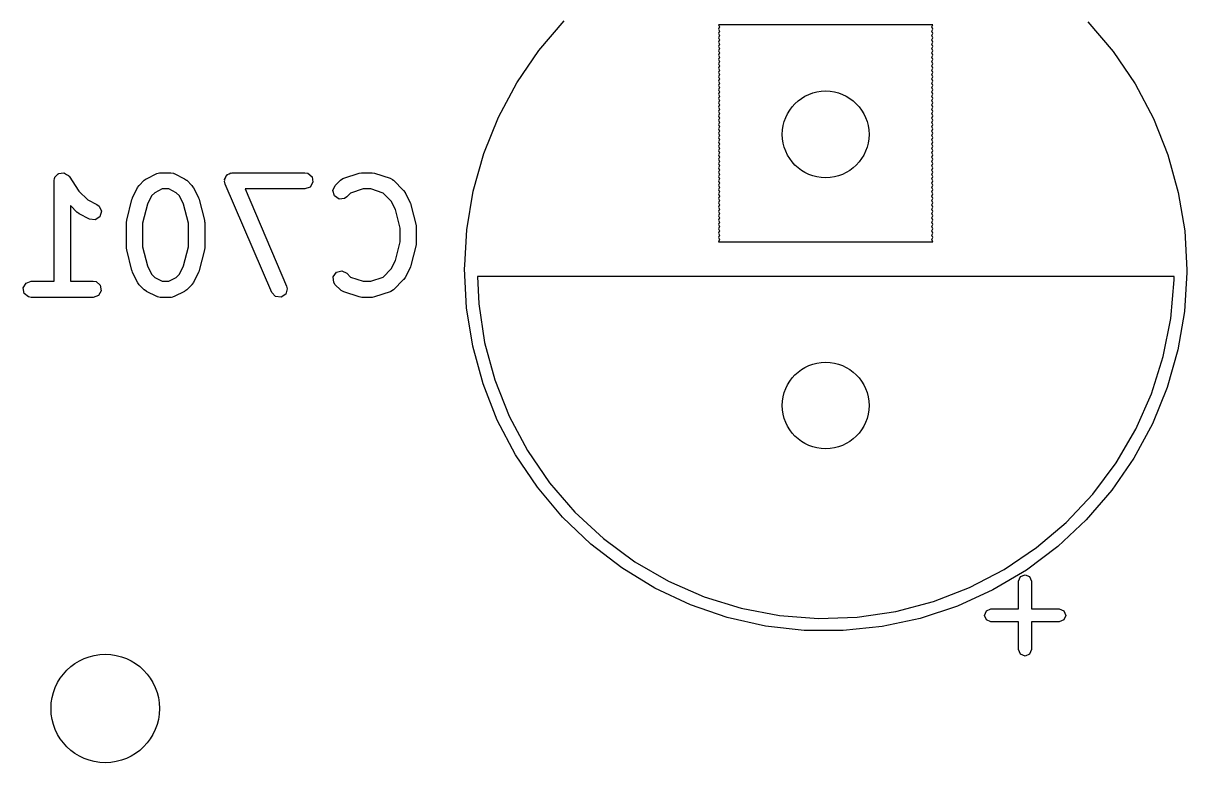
# Model space of a CAD drawing. Extents: x 123.3 to 169.7, y -142.3 to -47.
# Drawn here: x 134.84 to 145.57, y -61.97 to -55.15 of the extents above; entities that cross this region are included whole.
import ezdxf

# ---------------------------------------------------------------- set-up
doc = ezdxf.new("R2010")
doc.units = 0
doc.layers.add('BLACK', color=7, linetype='CONTINUOUS')

msp = doc.modelspace()

# ---------------------------------------------------------------- linework, layer by layer
at = {"layer": 'BLACK', "linetype": 'CONTINUOUS'}
for p, q in [((139.595, -55.4014), (139.829, -55.1276)), ((144.659, -55.136), (144.892, -55.4107)), ((141.252, -55.163), (141.26, -55.183)), ((143.228, -55.163), (141.252, -55.163)), ((141.26, -55.183), (141.252, -55.203)), ((141.252, -55.203), (141.26, -55.223)), ((141.26, -55.223), (141.252, -55.243)), ((141.252, -55.243), (141.26, -55.263)), ((143.22, -55.183), (143.228, -55.163)), ((143.228, -55.203), (143.22, -55.183)), ((143.22, -55.223), (143.228, -55.203)), ((143.228, -55.243), (143.22, -55.223)), ((143.22, -55.263), (143.228, -55.243)), ((141.26, -55.263), (141.252, -55.283)), ((141.252, -55.283), (141.26, -55.303)), ((141.26, -55.303), (141.252, -55.323)), ((141.252, -55.323), (141.26, -55.343)), ((141.26, -55.343), (141.252, -55.363)), ((141.252, -55.363), (141.26, -55.383)), ((143.228, -55.283), (143.22, -55.263)), ((143.22, -55.303), (143.228, -55.283)), ((143.228, -55.323), (143.22, -55.303)), ((143.22, -55.343), (143.228, -55.323)), ((143.228, -55.363), (143.22, -55.343)), ((143.22, -55.383), (143.228, -55.363)), ((139.392, -55.699), (139.595, -55.4014)), ((141.26, -55.383), (141.252, -55.403)), ((141.252, -55.403), (141.26, -55.423)), ((141.26, -55.423), (141.252, -55.443)), ((141.252, -55.443), (141.26, -55.463)), ((141.26, -55.463), (141.252, -55.483)), ((143.228, -55.403), (143.22, -55.383)), ((143.22, -55.423), (143.228, -55.403)), ((143.228, -55.443), (143.22, -55.423)), ((143.22, -55.463), (143.228, -55.443)), ((143.228, -55.483), (143.22, -55.463)), ((144.892, -55.4107), (145.094, -55.7089)), ((141.252, -55.483), (141.26, -55.503)), ((141.26, -55.503), (141.252, -55.523)), ((141.252, -55.523), (141.26, -55.543)), ((141.26, -55.543), (141.252, -55.563)), ((141.252, -55.563), (141.26, -55.583)), ((143.22, -55.503), (143.228, -55.483)), ((143.228, -55.523), (143.22, -55.503)), ((143.22, -55.543), (143.228, -55.523)), ((143.228, -55.563), (143.22, -55.543)), ((143.22, -55.583), (143.228, -55.563)), ((141.26, -55.583), (141.252, -55.603)), ((141.252, -55.603), (141.26, -55.623)), ((141.26, -55.623), (141.252, -55.643)), ((141.252, -55.643), (141.26, -55.663)), ((141.26, -55.663), (141.252, -55.683)), ((141.252, -55.683), (141.26, -55.703)), ((143.228, -55.603), (143.22, -55.583)), ((143.22, -55.623), (143.228, -55.603)), ((143.228, -55.643), (143.22, -55.623)), ((143.22, -55.663), (143.228, -55.643)), ((143.228, -55.683), (143.22, -55.663)), ((143.22, -55.703), (143.228, -55.683)), ((139.222, -56.0167), (139.392, -55.699)), ((141.26, -55.703), (141.252, -55.723)), ((141.252, -55.723), (141.26, -55.743)), ((141.26, -55.743), (141.252, -55.763)), ((141.252, -55.763), (141.26, -55.783)), ((141.26, -55.783), (141.252, -55.803)), ((143.228, -55.723), (143.22, -55.703)), ((143.22, -55.743), (143.228, -55.723)), ((143.228, -55.763), (143.22, -55.743)), ((143.22, -55.783), (143.228, -55.763)), ((143.228, -55.803), (143.22, -55.783)), ((145.094, -55.7089), (145.263, -56.0272)), ((141.252, -55.803), (141.26, -55.823)), ((141.26, -55.823), (141.252, -55.843)), ((141.252, -55.843), (141.26, -55.863)), ((141.26, -55.863), (141.252, -55.883)), ((141.252, -55.883), (141.26, -55.903)), ((141.26, -55.903), (141.252, -55.923)), ((143.22, -55.823), (143.228, -55.803)), ((143.228, -55.843), (143.22, -55.823)), ((143.22, -55.863), (143.228, -55.843)), ((143.228, -55.883), (143.22, -55.863)), ((143.22, -55.903), (143.228, -55.883)), ((143.228, -55.923), (143.22, -55.903)), ((141.252, -55.923), (141.26, -55.943)), ((141.26, -55.943), (141.252, -55.963)), ((141.252, -55.963), (141.26, -55.983)), ((141.26, -55.983), (141.252, -56.003)), ((141.252, -56.003), (141.26, -56.023)), ((143.22, -55.943), (143.228, -55.923)), ((143.228, -55.963), (143.22, -55.943)), ((143.22, -55.983), (143.228, -55.963)), ((143.228, -56.003), (143.22, -55.983)), ((143.22, -56.023), (143.228, -56.003)), ((139.088, -56.3509), (139.222, -56.0167)), ((141.26, -56.023), (141.252, -56.043)), ((141.252, -56.043), (141.26, -56.063)), ((141.26, -56.063), (141.252, -56.083)), ((141.252, -56.083), (141.26, -56.103)), ((141.26, -56.103), (141.252, -56.123)), ((143.228, -56.043), (143.22, -56.023)), ((143.22, -56.063), (143.228, -56.043)), ((143.228, -56.083), (143.22, -56.063)), ((143.22, -56.103), (143.228, -56.083)), ((143.228, -56.123), (143.22, -56.103)), ((145.263, -56.0272), (145.396, -56.3619)), ((141.252, -56.123), (141.26, -56.143)), ((141.26, -56.143), (141.252, -56.163)), ((141.252, -56.163), (141.26, -56.183)), ((141.26, -56.183), (141.252, -56.203)), ((141.252, -56.203), (141.26, -56.223)), ((141.26, -56.223), (141.252, -56.243)), ((143.22, -56.143), (143.228, -56.123)), ((143.228, -56.163), (143.22, -56.143)), ((143.22, -56.183), (143.228, -56.163)), ((143.228, -56.203), (143.22, -56.183)), ((143.22, -56.223), (143.228, -56.203)), ((143.228, -56.243), (143.22, -56.223)), ((141.252, -56.243), (141.26, -56.263)), ((141.26, -56.263), (141.252, -56.283)), ((141.252, -56.283), (141.26, -56.303)), ((141.26, -56.303), (141.252, -56.323)), ((141.252, -56.323), (141.26, -56.343)), ((143.22, -56.263), (143.228, -56.243)), ((143.228, -56.283), (143.22, -56.263)), ((143.22, -56.303), (143.228, -56.283)), ((143.228, -56.323), (143.22, -56.303)), ((143.22, -56.343), (143.228, -56.323)), ((138.99, -56.6976), (139.088, -56.3509)), ((141.26, -56.343), (141.252, -56.363)), ((141.252, -56.363), (141.26, -56.383)), ((141.26, -56.383), (141.252, -56.403)), ((141.252, -56.403), (141.26, -56.423)), ((141.26, -56.423), (141.252, -56.443)), ((143.228, -56.363), (143.22, -56.343)), ((143.22, -56.383), (143.228, -56.363)), ((143.228, -56.403), (143.22, -56.383)), ((143.22, -56.423), (143.228, -56.403)), ((143.228, -56.443), (143.22, -56.423)), ((145.396, -56.3619), (145.492, -56.7089)), ((135.148, -56.5541), (135.162, -56.5374)), ((135.162, -56.5374), (135.166, -56.5367)), ((135.166, -56.5367), (135.169, -56.5337)), ((135.169, -56.5337), (135.191, -56.5323)), ((135.191, -56.5323), (135.213, -56.5285)), ((135.213, -56.5285), (135.216, -56.5307)), ((135.216, -56.5307), (135.221, -56.5304)), ((135.221, -56.5304), (135.238, -56.5433)), ((135.238, -56.5433), (135.257, -56.5542)), ((135.976, -56.5829), (136.071, -56.5353)), ((136.071, -56.5353), (136.096, -56.5279)), ((136.096, -56.5279), (136.1, -56.5289)), ((136.1, -56.5289), (136.104, -56.5274)), ((136.104, -56.5274), (136.2, -56.5274)), ((136.2, -56.5274), (136.225, -56.5319)), ((136.225, -56.5319), (136.229, -56.5348)), ((136.229, -56.5348), (136.233, -56.5353)), ((136.233, -56.5353), (136.328, -56.5829)), ((136.718, -56.5526), (136.723, -56.5449)), ((136.723, -56.5449), (136.739, -56.5389)), ((136.739, -56.5389), (136.754, -56.5294)), ((136.754, -56.5294), (136.763, -56.5304)), ((136.763, -56.5304), (136.771, -56.5274)), ((136.771, -56.5274), (137.438, -56.5274)), ((137.438, -56.5274), (137.463, -56.5319)), ((137.463, -56.5319), (137.503, -56.5649)), ((137.795, -56.5788), (137.938, -56.5312)), ((137.938, -56.5312), (137.96, -56.5279)), ((137.96, -56.5279), (137.962, -56.5274)), ((137.962, -56.5274), (138.057, -56.5274)), ((138.057, -56.5274), (138.079, -56.5313)), ((138.079, -56.5313), (138.08, -56.5312)), ((138.08, -56.5312), (138.223, -56.5788)), ((141.252, -56.443), (141.26, -56.463)), ((141.26, -56.463), (141.252, -56.483)), ((141.252, -56.483), (141.26, -56.503)), ((141.26, -56.503), (141.252, -56.523)), ((141.252, -56.523), (141.26, -56.543)), ((141.26, -56.543), (141.252, -56.563)), ((143.22, -56.463), (143.228, -56.443)), ((143.228, -56.483), (143.22, -56.463)), ((143.22, -56.503), (143.228, -56.483)), ((143.228, -56.523), (143.22, -56.503)), ((143.22, -56.543), (143.228, -56.523)), ((143.228, -56.563), (143.22, -56.543)), ((135.125, -56.6024), (135.129, -56.5767)), ((135.125, -57.5274), (135.125, -56.6024)), ((135.129, -56.5767), (135.132, -56.5734)), ((135.132, -56.5691), (135.148, -56.5541)), ((135.132, -56.5734), (135.132, -56.5691)), ((135.257, -56.5542), (135.259, -56.5582)), ((135.259, -56.5582), (135.262, -56.5608)), ((135.262, -56.5608), (135.353, -56.6975)), ((135.894, -56.6641), (135.908, -56.6461)), ((135.908, -56.6446), (135.956, -56.597)), ((135.908, -56.6461), (135.908, -56.6446)), ((135.956, -56.597), (135.974, -56.5841)), ((135.974, -56.5841), (135.976, -56.5829)), ((136.328, -56.5829), (136.346, -56.5963)), ((136.346, -56.5963), (136.348, -56.597)), ((136.348, -56.597), (136.396, -56.6446)), ((136.396, -56.6446), (136.408, -56.663)), ((136.696, -56.6066), (136.699, -56.5981)), ((136.702, -56.6319), (136.696, -56.6066)), ((136.697, -56.5894), (136.706, -56.5742)), ((136.699, -56.5981), (136.697, -56.5894)), ((137.131, -57.6319), (136.702, -56.6319)), ((136.706, -56.5742), (136.711, -56.5575)), ((136.711, -56.5575), (136.718, -56.5526)), ((137.512, -56.6154), (137.486, -56.6598)), ((137.503, -56.5649), (137.512, -56.6154)), ((137.696, -56.6911), (137.718, -56.6446)), ((137.718, -56.6446), (137.766, -56.597)), ((137.766, -56.597), (137.787, -56.582)), ((137.787, -56.582), (137.791, -56.5816)), ((137.791, -56.5816), (137.795, -56.5788)), ((138.223, -56.5788), (138.246, -56.5913)), ((138.246, -56.5913), (138.249, -56.5951)), ((138.249, -56.5951), (138.253, -56.597)), ((138.253, -56.597), (138.348, -56.6922)), ((141.252, -56.563), (141.26, -56.583)), ((141.26, -56.583), (141.252, -56.603)), ((141.252, -56.603), (141.26, -56.623)), ((141.26, -56.623), (141.252, -56.643)), ((141.252, -56.643), (141.26, -56.663)), ((143.22, -56.583), (143.228, -56.563)), ((143.228, -56.603), (143.22, -56.583)), ((143.22, -56.623), (143.228, -56.603)), ((143.228, -56.643), (143.22, -56.623)), ((143.22, -56.663), (143.228, -56.643)), ((135.353, -56.6975), (135.435, -56.7788)), ((135.846, -56.7628), (135.847, -56.7593)), ((135.847, -56.7593), (135.894, -56.6641)), ((136.023, -56.742), (135.985, -56.819)), ((136.054, -56.7116), (136.023, -56.742)), ((136.122, -56.6774), (136.054, -56.7116)), ((136.182, -56.6774), (136.122, -56.6774)), ((136.25, -56.7116), (136.182, -56.6774)), ((136.281, -56.742), (136.25, -56.7116)), ((136.319, -56.819), (136.281, -56.742)), ((136.408, -56.663), (136.41, -56.6641)), ((136.41, -56.6641), (136.457, -56.7593)), ((136.457, -56.7593), (136.461, -56.7717)), ((137.438, -56.6774), (136.885, -56.6774)), ((136.885, -56.6774), (137.269, -57.5728)), ((137.486, -56.6598), (137.438, -56.6774)), ((137.71, -56.7406), (137.696, -56.6911)), ((137.752, -56.7701), (137.71, -56.7406)), ((137.824, -56.7507), (137.803, -56.7656)), ((137.859, -56.7156), (137.824, -56.7507)), ((137.974, -56.6774), (137.859, -56.7156)), ((138.045, -56.6774), (137.974, -56.6774)), ((138.159, -56.7156), (138.045, -56.6774)), ((138.233, -56.7897), (138.159, -56.7156)), ((138.348, -56.6922), (138.361, -56.7106)), ((138.361, -56.7106), (138.362, -56.7117)), ((138.362, -56.7117), (138.41, -56.8069)), ((138.931, -57.0528), (138.99, -56.6976)), ((141.26, -56.663), (141.252, -56.683)), ((141.252, -56.683), (141.26, -56.703)), ((141.26, -56.703), (141.252, -56.7235)), ((141.252, -56.7235), (141.26, -56.744)), ((141.26, -56.744), (141.252, -56.764)), ((143.228, -56.683), (143.22, -56.663)), ((143.22, -56.703), (143.228, -56.683)), ((143.228, -56.7235), (143.22, -56.703)), ((143.22, -56.744), (143.228, -56.7235)), ((143.228, -56.764), (143.22, -56.744)), ((145.492, -56.7089), (145.551, -57.0644)), ((135.337, -56.8935), (135.275, -56.8311)), ((135.275, -56.8311), (135.275, -57.5274)), ((135.435, -56.7788), (135.519, -56.821)), ((135.519, -56.821), (135.54, -56.8365)), ((135.54, -56.8365), (135.56, -56.8836)), ((135.794, -56.9651), (135.841, -56.7747)), ((135.841, -56.7747), (135.846, -56.7628)), ((135.985, -56.819), (135.941, -56.9926)), ((136.363, -56.9926), (136.319, -56.819)), ((136.461, -56.7717), (136.463, -56.7747)), ((136.463, -56.7747), (136.51, -56.9651)), ((137.803, -56.7656), (137.752, -56.7701)), ((138.272, -56.8667), (138.233, -56.7897)), ((138.315, -57.0402), (138.272, -56.8667)), ((138.41, -56.8069), (138.413, -56.8193)), ((138.413, -56.8193), (138.415, -56.8223)), ((138.415, -56.8223), (138.463, -57.0128)), ((141.252, -56.764), (141.26, -56.784)), ((141.26, -56.784), (141.252, -56.804)), ((141.252, -56.804), (141.26, -56.824)), ((141.26, -56.824), (141.252, -56.844)), ((141.252, -56.844), (141.26, -56.864)), ((141.26, -56.864), (141.252, -56.884)), ((143.22, -56.784), (143.228, -56.764)), ((143.228, -56.804), (143.22, -56.784)), ((143.22, -56.824), (143.228, -56.804)), ((143.228, -56.844), (143.22, -56.824)), ((143.22, -56.864), (143.228, -56.844)), ((143.228, -56.884), (143.22, -56.864)), ((135.339, -56.8942), (135.337, -56.8935)), ((135.357, -56.9076), (135.339, -56.8942)), ((135.452, -56.9552), (135.357, -56.9076)), ((135.503, -56.961), (135.452, -56.9552)), ((135.546, -56.9328), (135.503, -56.961)), ((135.56, -56.8836), (135.546, -56.9328)), ((135.791, -56.9833), (135.794, -56.9686)), ((135.794, -56.9686), (135.794, -56.9651)), ((136.51, -56.9651), (136.512, -56.9801)), ((141.252, -56.884), (141.26, -56.904)), ((141.26, -56.904), (141.252, -56.924)), ((141.252, -56.924), (141.26, -56.944)), ((141.26, -56.944), (141.252, -56.964)), ((141.252, -56.964), (141.26, -56.984)), ((143.22, -56.904), (143.228, -56.884)), ((143.228, -56.924), (143.22, -56.904)), ((143.22, -56.944), (143.228, -56.924)), ((143.228, -56.964), (143.22, -56.944)), ((143.22, -56.984), (143.228, -56.964)), ((135.791, -57.2214), (135.791, -56.9833)), ((135.941, -56.9926), (135.941, -57.2122)), ((136.363, -57.2122), (136.363, -56.9926)), ((136.512, -56.9801), (136.513, -56.9833)), ((136.513, -56.9833), (136.513, -57.2214)), ((138.315, -57.1646), (138.315, -57.0402)), ((138.463, -57.0128), (138.464, -57.0277)), ((138.464, -57.0277), (138.465, -57.031)), ((138.465, -57.031), (138.465, -57.1738)), ((138.912, -57.3791), (138.931, -57.0528)), ((141.26, -56.984), (141.252, -57.004)), ((141.252, -57.004), (141.26, -57.024)), ((141.26, -57.024), (141.252, -57.044)), ((141.252, -57.044), (141.26, -57.064)), ((141.26, -57.064), (141.252, -57.084)), ((143.228, -57.004), (143.22, -56.984)), ((143.22, -57.024), (143.228, -57.004)), ((143.228, -57.044), (143.22, -57.024)), ((143.22, -57.064), (143.228, -57.044)), ((143.228, -57.084), (143.22, -57.064)), ((145.551, -57.0644), (145.57, -57.424)), ((138.272, -57.3381), (138.315, -57.1646)), ((138.465, -57.1738), (138.462, -57.1886)), ((138.462, -57.1886), (138.463, -57.192)), ((141.252, -57.084), (141.26, -57.104)), ((141.26, -57.104), (141.252, -57.124)), ((141.252, -57.124), (141.26, -57.144)), ((141.26, -57.144), (141.252, -57.164)), ((141.252, -57.164), (143.228, -57.164)), ((143.22, -57.104), (143.228, -57.084)), ((143.228, -57.124), (143.22, -57.104)), ((143.22, -57.144), (143.228, -57.124)), ((143.228, -57.164), (143.22, -57.144)), ((135.792, -57.2247), (135.791, -57.2214)), ((135.794, -57.2396), (135.792, -57.2247)), ((135.841, -57.4301), (135.794, -57.2396)), ((135.941, -57.2122), (135.985, -57.3857)), ((136.319, -57.3857), (136.363, -57.2122)), ((136.51, -57.2396), (136.463, -57.4301)), ((136.513, -57.2214), (136.51, -57.2362)), ((136.51, -57.2362), (136.51, -57.2396)), ((138.463, -57.192), (138.415, -57.3825)), ((135.985, -57.3857), (136.023, -57.4627)), ((136.281, -57.4627), (136.319, -57.3857)), ((138.233, -57.4151), (138.272, -57.3381)), ((138.41, -57.3978), (138.362, -57.4931)), ((138.415, -57.3825), (138.41, -57.3943)), ((138.41, -57.3943), (138.41, -57.3978)), ((138.91, -57.4124), (138.912, -57.3791)), ((135.843, -57.433), (135.841, -57.4301)), ((135.847, -57.4454), (135.843, -57.433)), ((135.894, -57.5407), (135.847, -57.4454)), ((136.023, -57.4627), (136.054, -57.4931)), ((136.054, -57.4931), (136.122, -57.5274)), ((136.182, -57.5274), (136.25, -57.4931)), ((136.25, -57.4931), (136.281, -57.4627)), ((136.457, -57.4454), (136.41, -57.5407)), ((136.458, -57.4419), (136.457, -57.4454)), ((136.463, -57.4301), (136.458, -57.4419)), ((137.699, -57.4877), (137.728, -57.4457)), ((137.703, -57.5388), (137.699, -57.4877)), ((137.728, -57.4457), (137.778, -57.4324)), ((137.778, -57.4324), (137.824, -57.4541)), ((137.824, -57.4541), (137.859, -57.4892)), ((137.859, -57.4892), (137.974, -57.5274)), ((138.045, -57.5274), (138.159, -57.4892)), ((138.159, -57.4892), (138.233, -57.4151)), ((138.348, -57.5126), (138.253, -57.6078)), ((138.349, -57.5111), (138.348, -57.5126)), ((138.362, -57.4931), (138.349, -57.5111)), ((138.928, -57.7721), (138.91, -57.4124)), ((139.03, -57.484), (139.04, -57.7377)), ((145.454, -57.484), (139.03, -57.484)), ((145.454, -57.5138), (145.454, -57.484)), ((145.57, -57.4472), (145.548, -57.8067)), ((145.57, -57.424), (145.57, -57.4472)), ((134.84, -57.5894), (134.866, -57.5449)), ((134.849, -57.6399), (134.84, -57.5894)), ((134.866, -57.5449), (134.914, -57.5274)), ((134.914, -57.5274), (135.125, -57.5274)), ((135.275, -57.5274), (135.485, -57.5274)), ((135.485, -57.5274), (135.511, -57.5319)), ((135.511, -57.5319), (135.55, -57.5649)), ((135.559, -57.6154), (135.534, -57.6598)), ((135.55, -57.5649), (135.559, -57.6154)), ((135.896, -57.5418), (135.894, -57.5407)), ((135.908, -57.5602), (135.896, -57.5418)), ((135.956, -57.6078), (135.908, -57.5602)), ((135.958, -57.6085), (135.956, -57.6078)), ((135.976, -57.6218), (135.958, -57.6085)), ((136.122, -57.5274), (136.182, -57.5274)), ((136.348, -57.6078), (136.33, -57.6207)), ((136.396, -57.5602), (136.348, -57.6078)), ((136.41, -57.5407), (136.396, -57.5587)), ((136.396, -57.5587), (136.396, -57.5602)), ((137.275, -57.5982), (137.26, -57.6473)), ((137.269, -57.5728), (137.275, -57.5982)), ((137.718, -57.5602), (137.703, -57.5388)), ((137.766, -57.6078), (137.718, -57.5602)), ((137.77, -57.6097), (137.766, -57.6078)), ((137.772, -57.6135), (137.77, -57.6097)), ((137.795, -57.6259), (137.772, -57.6135)), ((137.974, -57.5274), (138.045, -57.5274)), ((138.253, -57.6078), (138.231, -57.6227)), ((145.424, -57.8714), (145.454, -57.5138)), ((134.888, -57.6729), (134.849, -57.6399)), ((134.914, -57.6774), (134.888, -57.6729)), ((135.485, -57.6774), (134.914, -57.6774)), ((135.534, -57.6598), (135.485, -57.6774)), ((136.071, -57.6695), (135.976, -57.6218)), ((136.075, -57.67), (136.071, -57.6695)), ((136.079, -57.6729), (136.075, -57.67)), ((136.104, -57.6774), (136.079, -57.6729)), ((136.2, -57.6774), (136.104, -57.6774)), ((136.204, -57.6758), (136.2, -57.6774)), ((136.208, -57.6769), (136.204, -57.6758)), ((136.233, -57.6695), (136.208, -57.6769)), ((136.328, -57.6218), (136.233, -57.6695)), ((136.33, -57.6207), (136.328, -57.6218)), ((137.166, -57.6693), (137.131, -57.6319)), ((137.217, -57.6754), (137.166, -57.6693)), ((137.26, -57.6473), (137.217, -57.6754)), ((137.938, -57.6735), (137.795, -57.6259)), ((137.939, -57.6735), (137.938, -57.6735)), ((137.962, -57.6774), (137.939, -57.6735)), ((138.057, -57.6774), (137.962, -57.6774)), ((138.058, -57.6768), (138.057, -57.6774)), ((138.08, -57.6735), (138.058, -57.6768)), ((138.223, -57.6259), (138.08, -57.6735)), ((138.227, -57.6231), (138.223, -57.6259)), ((138.231, -57.6227), (138.227, -57.6231)), ((138.985, -58.1277), (138.928, -57.7721)), ((139.04, -57.7377), (139.095, -58.0924)), ((145.548, -57.8067), (145.487, -58.1618)), ((145.354, -58.2236), (145.424, -57.8714)), ((139.08, -58.4751), (138.985, -58.1277)), ((139.095, -58.0924), (139.189, -58.4388)), ((145.246, -58.5657), (145.354, -58.2236)), ((145.487, -58.1618), (145.389, -58.5081)), ((139.212, -58.8102), (139.08, -58.4751)), ((139.189, -58.4388), (139.321, -58.7726)), ((145.1, -58.8936), (145.246, -58.5657)), ((145.389, -58.5081), (145.253, -58.8418)), ((139.321, -58.7726), (139.49, -59.0895)), ((139.38, -59.1291), (139.212, -58.8102)), ((144.918, -59.2032), (145.1, -58.8936)), ((145.253, -58.8418), (145.082, -59.159)), ((139.49, -59.0895), (139.693, -59.3857)), ((139.581, -59.428), (139.38, -59.1291)), ((144.703, -59.4906), (144.918, -59.2032)), ((145.082, -59.159), (144.878, -59.4558)), ((139.813, -59.7035), (139.581, -59.428)), ((139.693, -59.3857), (139.927, -59.6574)), ((144.457, -59.7523), (144.703, -59.4906)), ((144.878, -59.4558), (144.643, -59.7288)), ((139.927, -59.6574), (140.191, -59.9012)), ((140.073, -59.9524), (139.813, -59.7035)), ((144.184, -59.9849), (144.457, -59.7523)), ((144.643, -59.7288), (144.38, -59.9749)), ((140.359, -60.1716), (140.073, -59.9524)), ((140.191, -59.9012), (140.48, -60.1142)), ((144.38, -59.9749), (144.092, -60.1912)), ((143.886, -60.1856), (144.184, -59.9849)), ((140.666, -60.3587), (140.359, -60.1716)), ((140.48, -60.1142), (140.79, -60.2937)), ((143.568, -60.3519), (143.886, -60.1856)), ((144.092, -60.1912), (143.783, -60.3751)), ((140.79, -60.2937), (141.119, -60.4374)), ((144.019, -60.2942), (144.037, -60.2518)), ((144.019, -60.5492), (144.019, -60.2942)), ((144.037, -60.2518), (144.079, -60.2342)), ((144.079, -60.2342), (144.121, -60.2518)), ((144.121, -60.2518), (144.139, -60.2942)), ((144.139, -60.2942), (144.139, -60.5492)), ((140.993, -60.5115), (140.666, -60.3587)), ((143.234, -60.4817), (143.568, -60.3519)), ((143.783, -60.3751), (143.455, -60.5244)), ((141.333, -60.6282), (140.993, -60.5115)), ((141.119, -60.4374), (141.462, -60.5436)), ((142.886, -60.5734), (143.234, -60.4817)), ((141.462, -60.5436), (141.815, -60.6108)), ((141.815, -60.6108), (142.173, -60.6384)), ((142.531, -60.6258), (142.886, -60.5734)), ((143.455, -60.5244), (143.113, -60.6375)), ((143.704, -60.6092), (143.722, -60.5668)), ((143.722, -60.6517), (143.704, -60.6092)), ((143.722, -60.5668), (143.764, -60.5492)), ((143.764, -60.5492), (144.019, -60.5492)), ((144.139, -60.5492), (144.394, -60.5492)), ((144.394, -60.5492), (144.436, -60.5668)), ((144.436, -60.5668), (144.454, -60.6092)), ((144.454, -60.6092), (144.436, -60.6517)), ((141.685, -60.7074), (141.333, -60.6282)), ((142.043, -60.7481), (141.685, -60.7074)), ((142.173, -60.6384), (142.531, -60.6258)), ((142.761, -60.713), (142.403, -60.75)), ((143.113, -60.6375), (142.761, -60.713)), ((143.764, -60.6692), (143.722, -60.6517)), ((144.019, -60.6692), (143.764, -60.6692)), ((144.019, -60.9242), (144.019, -60.6692)), ((144.394, -60.6692), (144.139, -60.6692)), ((144.139, -60.6692), (144.139, -60.9242)), ((144.436, -60.6517), (144.394, -60.6692)), ((142.403, -60.75), (142.043, -60.7481)), ((144.037, -60.9667), (144.019, -60.9242)), ((144.139, -60.9242), (144.121, -60.9667)), ((144.079, -60.9842), (144.037, -60.9667)), ((144.121, -60.9667), (144.079, -60.9842))]:
    msp.add_line(p, q, dxfattribs=at)
at = {"layer": 'BLACK'}
for centre, radius in [((142.24, -56.174), 0.4), ((142.24, -58.674), 0.4), ((135.596, -61.468), 0.5)]:
    msp.add_circle(centre, radius, dxfattribs=at)

doc.saveas('drawing.dxf')
